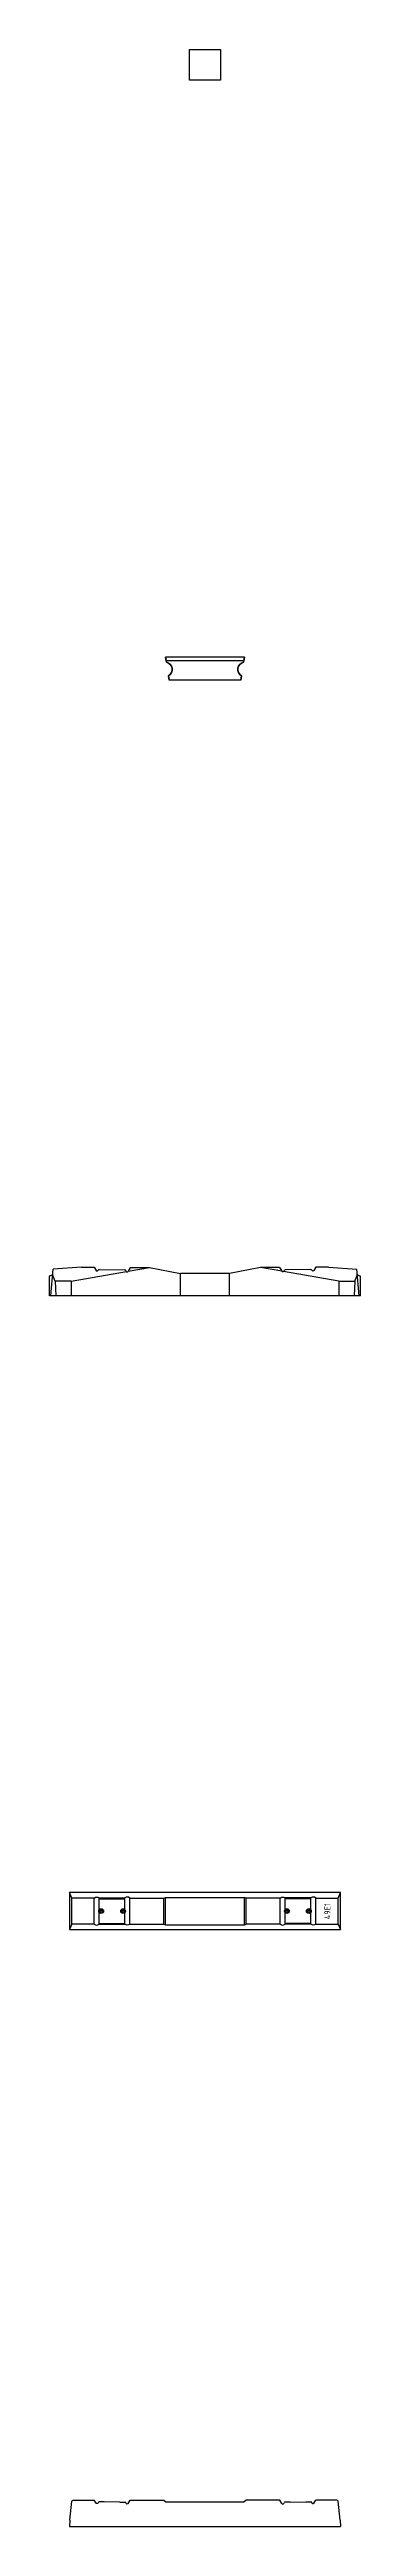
# Model space of a CAD drawing. Header units: metres. Extents: x -1 to 17, y -1 to 366.
# Drawn here: x -1.26 to 1.26, y 160 to 180.12 of the extents above; entities that cross this region are included whole.
import ezdxf
from ezdxf.enums import TextEntityAlignment as Align

# ---------------------------------------------------------------- set-up
doc = ezdxf.new("R2010")
doc.units = ezdxf.units.M
doc.styles.add('NLCS-ISO', font='NLCS-ISO.ttf')

# ---------------------------------------------------------------- blocks, each defined once
blk = doc.blocks.new('SSB_SSB-DWARSLIGGER_MONO_VIGNOLERAIL_BALLASTBAAN-D')
for p, q in [((-1.097, 0.05), (-1.08, 0.205)), ((-1.07, 0.214), (-0.899, 0.214)), ((-0.885, 0.19), (-0.899, 0.214)), ((-0.624, 0.187), (-0.608, 0.214)), ((-0.608, 0.214), (-0.334, 0.214)), ((-0.334, 0.214), (-0.319, 0.199)), ((0.334, 0.214), (0.319, 0.199)), ((0.608, 0.214), (0.334, 0.214)), ((0.624, 0.187), (0.608, 0.214)), ((0.885, 0.19), (0.899, 0.214)), ((1.07, 0.214), (0.899, 0.214)), ((1.097, 0.05), (1.08, 0.205)), ((-1.097, 0.05), (-1.099, 0)), ((-1.099, 0), (1.099, 0)), ((-0.869, 0.19), (-0.865, 0.196)), ((-0.818, 0.2), (-0.859, 0.2)), ((-0.691, 0.197), (-0.818, 0.2)), ((-0.691, 0.197), (-0.65, 0.197)), ((-0.64, 0.187), (-0.644, 0.193)), ((-0.319, 0.199), (0.319, 0.199)), ((0.64, 0.187), (0.644, 0.193)), ((0.691, 0.197), (0.65, 0.197)), ((0.691, 0.197), (0.818, 0.2)), ((0.818, 0.2), (0.859, 0.2)), ((0.869, 0.19), (0.865, 0.196)), ((1.097, 0.05), (1.099, 0))]:
    blk.add_line(p, q)
at = {"extrusion": (0, 0, -1)}
for centre, radius, start, end in [((1.07, 0.204), 0.01, 6.2623, 90), ((0.877, 0.195), 0.0095, 210, 330), ((0.859, 0.193), 0.007, 30, 90), ((0.65, 0.19), 0.007, 90, 150), ((0.632, 0.192), 0.0095, 210, 330)]:
    blk.add_arc(centre, radius, start, end, dxfattribs=at)
for centre, radius, start, end in [((1.07, 0.204), 0.01, 6.2623, 90), ((0.632, 0.192), 0.0095, 210, 330), ((0.65, 0.19), 0.007, 90, 150), ((0.859, 0.193), 0.007, 30, 90), ((0.877, 0.195), 0.0095, 210, 330)]:
    blk.add_arc(centre, radius, start, end)
blk = doc.blocks.new('SSB_SSB-DWARSLIGGER_MONO_VIGNOLERAIL_BALLASTBAAN')
for p, q in [((-1.08, 0.106), (-1.1, 0.15)), ((-1.08, -0.106), (-1.08, 0.106)), ((-0.9, 0.106), (-1.08, 0.106)), ((-0.9, -0.106), (-0.9, 0.106)), ((-0.86, 0.107), (-0.65, 0.107)), ((-0.86, 0.01), (-0.86, 0.107)), ((-0.858, 0.1), (-0.652, 0.1)), ((-0.65, 0.013), (-0.65, 0.107)), ((-0.61, -0.106), (-0.61, 0.106)), ((-0.61, 0.106), (-0.335, 0.106)), ((-0.335, 0.106), (-0.32, 0.111)), ((-0.335, -0.106), (-0.335, 0.106)), ((-0.32, -0.111), (-0.32, 0.111)), ((-0.32, 0.111), (0.32, 0.111)), ((0.32, -0.111), (0.32, 0.111)), ((0.335, 0.106), (0.32, 0.111)), ((0.61, 0.106), (0.335, 0.106)), ((0.335, -0.106), (0.335, 0.106)), ((0.61, -0.106), (0.61, 0.106)), ((0.86, 0.107), (0.65, 0.107)), ((0.65, 0.013), (0.65, 0.107)), ((0.858, 0.1), (0.652, 0.1)), ((0.86, 0.01), (0.86, 0.107)), ((0.9, -0.106), (0.9, 0.106)), ((0.9, 0.106), (1.08, 0.106)), ((1.08, 0.106), (1.1, 0.15)), ((1.08, -0.106), (1.08, 0.106)), ((-1.08, -0.106), (-1.1, -0.15)), ((-0.9, -0.106), (-1.08, -0.106)), ((-0.86, -0.107), (-0.86, -0.01)), ((-0.86, -0.107), (-0.65, -0.107)), ((-0.858, -0.1), (-0.652, -0.1)), ((-0.65, -0.107), (-0.65, -0.013)), ((-0.61, -0.106), (-0.335, -0.106)), ((-0.335, -0.106), (-0.32, -0.111)), ((-0.32, -0.111), (0.32, -0.111)), ((0.32, -0.111), (0.335, -0.106)), ((0.61, -0.106), (0.335, -0.106)), ((0.65, -0.107), (0.65, -0.013)), ((0.86, -0.107), (0.65, -0.107)), ((0.858, -0.1), (0.652, -0.1)), ((0.86, -0.107), (0.86, -0.01)), ((0.9, -0.106), (1.08, -0.106)), ((1.08, -0.106), (1.1, -0.15))]:
    blk.add_line(p, q)
at = {"flags": 128}
blk.add_lwpolyline([(-1.1, -0.15), (1.1, -0.15), (1.1, 0.15), (-1.1, 0.15)], close=True, dxfattribs=at)
for centre, radius in [((-0.843, 0), 0.0195), ((-0.843, 0), 0.0125), ((-0.843, 0), 0.008), ((-0.665, 0), 0.0195), ((-0.665, 0), 0.0125), ((-0.665, 0), 0.008), ((0.665, 0), 0.0195), ((0.665, 0), 0.0125), ((0.665, 0), 0.008), ((0.843, 0), 0.0195), ((0.843, 0), 0.0125), ((0.843, 0), 0.008)]:
    blk.add_circle(centre, radius)
for points in [[(-0.9, 0.106), (-0.892, 0.112), (-0.879, 0.115), (-0.866, 0.113), (-0.86, 0.107)], [(-0.61, 0.106), (-0.618, 0.112), (-0.631, 0.115), (-0.644, 0.113), (-0.65, 0.107)], [(0.61, 0.106), (0.618, 0.112), (0.631, 0.115), (0.644, 0.113), (0.65, 0.107)], [(0.9, 0.106), (0.892, 0.112), (0.879, 0.115), (0.866, 0.113), (0.86, 0.107)], [(-0.9, -0.106), (-0.892, -0.112), (-0.879, -0.115), (-0.866, -0.113), (-0.86, -0.107)], [(-0.61, -0.106), (-0.618, -0.112), (-0.631, -0.115), (-0.644, -0.113), (-0.65, -0.107)], [(0.61, -0.106), (0.618, -0.112), (0.631, -0.115), (0.644, -0.113), (0.65, -0.107)], [(0.9, -0.106), (0.892, -0.112), (0.879, -0.115), (0.866, -0.113), (0.86, -0.107)]]:
    blk.add_open_spline(points, degree=3, knots=[0, 0, 0, 0, 0.541538, 1, 1, 1, 1])
at = {"style": 'NLCS-ISO'}
blk.add_text('49E1', height=0.05, rotation=90, dxfattribs=at).set_placement((0.994, 0), align=Align.MIDDLE_CENTER)
blk = doc.blocks.new('SSB_SSB-DWARSLIGGER_MONO_VIGNOLERAIL_BALLASTBAAN_NS90-D')
for p, q in [((-1.253, 0), (-1.233, 0.216)), ((-1.002, 0.233), (-1.233, 0.216)), ((-1.002, 0.233), (-0.903, 0.233)), ((-0.9, 0.231), (-0.885, 0.205)), ((-0.869, 0.204), (-0.865, 0.211)), ((-0.859, 0.214), (-0.65, 0.209)), ((-0.64, 0.199), (-0.644, 0.205)), ((-0.624, 0.198), (-0.45, 0.228)), ((-0.607, 0.226), (-0.624, 0.198)), ((-0.604, 0.228), (-0.45, 0.228)), ((-0.45, 0.228), (-0.2, 0.18)), ((0.45, 0.228), (0.2, 0.18)), ((0.624, 0.198), (0.45, 0.228)), ((0.604, 0.228), (0.45, 0.228)), ((0.607, 0.226), (0.624, 0.198)), ((0.64, 0.199), (0.644, 0.205)), ((0.859, 0.214), (0.65, 0.209)), ((0.869, 0.204), (0.865, 0.211)), ((0.9, 0.231), (0.885, 0.205)), ((1.002, 0.233), (0.903, 0.233)), ((1.002, 0.233), (1.233, 0.216)), ((1.253, 0), (1.233, 0.216)), ((-1.262, 0), (-1.262, 0.16)), ((1.262, 0), (-1.262, 0)), ((-1.216, 0.118), (-1.237, 0.171)), ((-1.216, 0.118), (-1.211, 0)), ((-1.086, 0.118), (-1.216, 0.118)), ((-1.086, 0.118), (-0.637, 0.196)), ((-1.086, 0.118), (-1.086, 0)), ((0.2, 0.18), (-0.2, 0.18)), ((-0.2, 0), (-0.2, 0.18)), ((0.2, 0), (0.2, 0.18)), ((1.086, 0.118), (0.637, 0.196)), ((1.086, 0.118), (1.086, 0)), ((1.086, 0.118), (1.216, 0.118)), ((1.216, 0.118), (1.211, 0)), ((1.216, 0.118), (1.237, 0.171)), ((1.262, 0), (1.262, 0.16))]:
    blk.add_line(p, q)
at = {"extrusion": (0, 0, -1)}
for centre, radius, start, end in [((0.903, 0.229), 0.004, 90, 151.4339), ((-0.604, 0.224), 0.004, 90, 148.5675), ((-0.65, 0.202), 0.007, 28.5676, 88.5681), ((-0.859, 0.207), 0.007, 88.5681, 148.5697), ((-0.877, 0.209), 0.0095, 208.5661, 328.5697), ((1.263, 0.196), 0.0356, 223.5128, 268.8484), ((-0.632, 0.203), 0.0095, 208.5678, 328.5678)]:
    blk.add_arc(centre, radius, start, end, dxfattribs=at)
for centre, radius, start, end in [((-0.877, 0.209), 0.0095, 208.5661, 328.5697), ((-0.859, 0.207), 0.007, 88.5681, 148.5697), ((-0.65, 0.202), 0.007, 28.5676, 88.5681), ((-0.604, 0.224), 0.004, 90, 148.5675), ((0.903, 0.229), 0.004, 90, 151.4339), ((-0.632, 0.203), 0.0095, 208.5678, 328.5678), ((1.263, 0.196), 0.0356, 223.5128, 268.8484)]:
    blk.add_arc(centre, radius, start, end)
blk = doc.blocks.new('SSB_SSB-DWARSLIGGER_SOLO_CONSTRUCTIEWERK-D')
for p, q in [((0.32, 0.188), (-0.32, 0.188)), ((0.32, 0.188), (-0.32, 0.188)), ((0.32, 0.188), (-0.32, 0.188)), ((0.32, 0.188), (-0.32, 0.188)), ((-0.313, 0.147), (-0.32, 0.188)), ((-0.32, 0.188), (-0.313, 0.147)), ((-0.32, 0.188), (-0.315, 0.158)), ((-0.315, 0.158), (-0.32, 0.188)), ((0.315, 0.158), (-0.315, 0.158)), ((0.315, 0.158), (-0.315, 0.158)), ((-0.29, 0), (-0.296, 0.036)), ((-0.296, 0.036), (-0.29, 0)), ((0.29, 0), (-0.29, 0)), ((0.29, 0), (-0.29, 0)), ((0.29, 0), (0.296, 0.036)), ((0.296, 0.036), (0.29, 0)), ((0.32, 0.188), (0.313, 0.147)), ((0.313, 0.147), (0.32, 0.188)), ((0.315, 0.158), (0.32, 0.188)), ((0.32, 0.188), (0.315, 0.158))]:
    blk.add_line(p, q)
for centre, start, end in [((-0.326, 0.088), 300.2429, 77.8812), ((0.326, 0.088), 102.1188, 239.7571)]:
    blk.add_arc(centre, 0.06, start, end)
at = {"extrusion": (0, 0, -1)}
for centre, start, end in [((0.326, 0.088), 102.1188, 239.7571), ((-0.326, 0.088), 300.2429, 77.8812)]:
    blk.add_arc(centre, 0.06, start, end, dxfattribs=at)
blk = doc.blocks.new('SSB_SSB-LAS_BEKIST-SO')
at = {"flags": 128}
blk.add_lwpolyline([(-0.125, 0.125), (0.125, 0.125), (0.125, -0.125), (-0.125, -0.125)], close=True, dxfattribs=at)

msp = doc.modelspace()

# ---------------------------------------------------------------- block references
for name, p in [('SSB_SSB-LAS_BEKIST-SO', (0, 180)), ('SSB_SSB-DWARSLIGGER_SOLO_CONSTRUCTIEWERK-D', (0, 175)), ('SSB_SSB-DWARSLIGGER_MONO_VIGNOLERAIL_BALLASTBAAN_NS90-D', (0, 170)), ('SSB_SSB-DWARSLIGGER_MONO_VIGNOLERAIL_BALLASTBAAN', (0, 165)), ('SSB_SSB-DWARSLIGGER_MONO_VIGNOLERAIL_BALLASTBAAN-D', (0, 160))]:
    msp.add_blockref(name, p)

doc.saveas('drawing.dxf')
